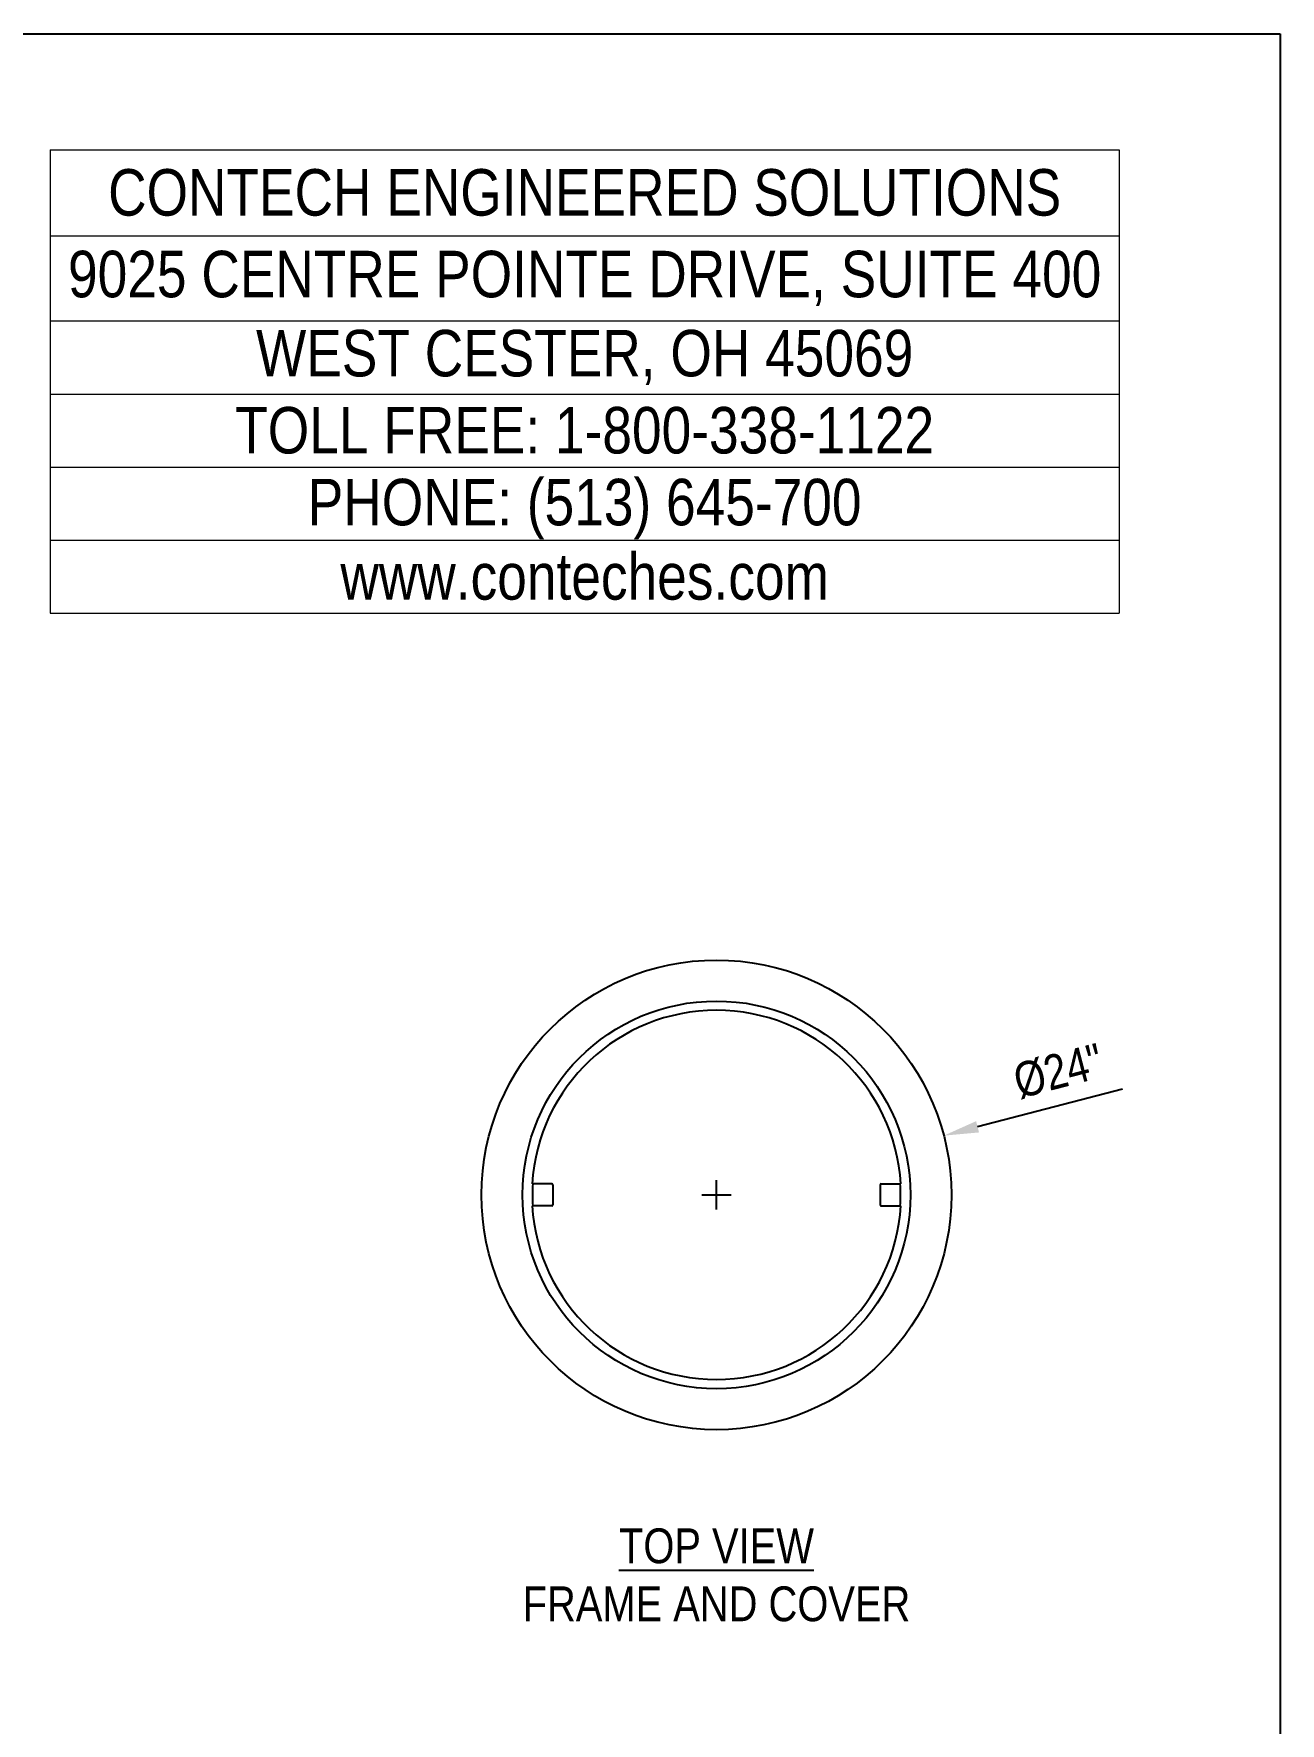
# Model space of a CAD drawing. Extents: x -1 to 216, y -5 to 280.
# Drawn here: x 130.8 to 216, y 164.4 to 280 of the extents above; entities that cross this region are included whole.
import ezdxf

# ---------------------------------------------------------------- set-up
doc = ezdxf.new("R2010")
doc.units = 0
doc.header["$LTSCALE"] = 10
doc.header["$MEASUREMENT"] = 0
doc.header["$PDMODE"] = 35
doc.layers.get('0').update_dxf_attribs({"linetype": 'CONTINUOUS'})
doc.layers.get('Defpoints').update_dxf_attribs({"linetype": 'CONTINUOUS'})
for name, color, linetype in [('2628-LOGO$0$CADdetails-2-FINELIGHT', 2, 'CONTINUOUS'), ('2628-LOGO$0$CADdetails-FRAME', 7, 'CONTINUOUS'), ('CADdetails-2-FINELIGHT', 2, 'CONTINUOUS'), ('CADdetails-7-VERYFINE', 7, 'CONTINUOUS'), ('CADdetails-9-EXTRAFINE', 9, 'CONTINUOUS')]:
    doc.layers.add(name, color=color, linetype=linetype)
doc.styles.add('2628-LOGO$0$CADdetails-NOTES', font='ARIALN.TTF', dxfattribs={"height": 2.38})
doc.styles.add('CADdetails-DIMENSIONS', font='ARIALN.TTF', dxfattribs={"height": 2.38})
doc.styles.add('CADdetails-NOTES', font='ARIALN.TTF', dxfattribs={"height": 2.38})
doc.dimstyles.new('CADdetails-LEADER', dxfattribs={"dimtxt": 2.38, "dimasz": 2.38, "dimexe": 0.5, "dimexo": 1.5, "dimgap": 1, "dimtad": 1, "dimzin": 0, "dimdsep": 46, "dimtxsty": 'CADdetails-DIMENSIONS', "dimcen": 1, "dimclrd": 256, "dimclre": 256, "dimclrt": 256, "dimadec": 0, "dimazin": 0, "dimtfac": 1, "dimtofl": 0, "dimtmove": 0, "dimatfit": 3, "dimfxl": 1, "dimtolj": 1, "dimtzin": 0, "dimarcsym": 0})

# ---------------------------------------------------------------- blocks, each defined once
blk = doc.blocks.new('*T15')
at = {"layer": 'Defpoints', "color": 8, "linetype": 'ByBlock', "lineweight": 0, "transparency": 16777216}
for p, q in [((0, 0), (73.1, 0)), ((0, 0), (0, -31.71)), ((73.1, 0), (73.1, -31.71)), ((0, -5.89), (73.1, -5.89)), ((0, -11.71), (73.1, -11.71)), ((0, -16.71), (73.1, -16.71)), ((0, -21.71), (73.1, -21.71)), ((0, -26.71), (73.1, -26.71)), ((0, -31.71), (73.1, -31.71))]:
    blk.add_line(p, q, dxfattribs=at)
at = {"layer": '2628-LOGO$0$CADdetails-2-FINELIGHT', "transparency": 16777216, "char_height": 3.18, "width": 72.9823, "style": '2628-LOGO$0$CADdetails-NOTES'}
for s, insert, attachment_point in [('CONTECH ENGINEERED SOLUTIONS', (36.55, -2.94), 5), ('9025 CENTRE POINTE DRIVE, SUITE 400 ', (36.55, -8.8), 5), ('WEST CESTER, OH 45069', (36.55, -14.21), 5), ('TOLL FREE: 1-800-338-1122', (36.55, -19.21), 5), ('PHONE: (513) 645-700', (36.55, -26.65), 8), ('www.conteches.com', (36.55, -29.21), 5)]:
    blk.add_mtext(s, dxfattribs=dict(at, insert=insert, attachment_point=attachment_point))
blk = doc.blocks.new('2628-LOGO')
at = {"layer": '2628-LOGO$0$CADdetails-FRAME'}
for p, q in [((0, 280), (216, 280)), ((216, 280), (216, 0))]:
    blk.add_line(p, q, dxfattribs=at)
blk.add_blockref('*T15', (131.9, 272.07))
blk = doc.blocks.new('*D4')
at = {"layer": 'CADdetails-7-VERYFINE', "lineweight": -2, "transparency": 16777216}
for p, q in [((205.23, 207.82), (195.31, 205.23)), ((177.46, 199.58), (177.46, 201.58)), ((176.46, 200.58), (178.46, 200.58))]:
    blk.add_line(p, q, dxfattribs=at)
at = {"layer": 'CADdetails-7-VERYFINE', "transparency": 16777216}
blk.add_solid([(195.21, 205.62), (195.41, 204.85), (193, 204.63)], dxfattribs=at)
at = {"layer": 'Defpoints', "color": 0, "transparency": 16777216}
for p in [(193, 204.63), (161.92, 196.53)]:
    blk.add_point(p, dxfattribs=at)
at = {"layer": 'CADdetails-7-VERYFINE', "transparency": 16777216, "insert": (200.84, 209.03), "char_height": 2.38, "attachment_point": 5, "rotation": 14.6136, "style": 'CADdetails-DIMENSIONS'}
blk.add_mtext('\\A1;%%C24"', dxfattribs=at)

msp = doc.modelspace()

# ---------------------------------------------------------------- linework, layer by layer
at = {"layer": 'CADdetails-9-EXTRAFINE'}
for p, q in [((166.21, 201.328), (164.858, 201.328)), ((166.274, 201.266), (166.274, 199.891)), ((188.649, 201.266), (188.649, 199.891)), ((188.711, 201.328), (190.064, 201.328)), ((166.21, 199.829), (164.858, 199.829)), ((188.711, 199.828), (190.064, 199.828))]:
    msp.add_line(p, q, dxfattribs=at)
for radius in [16.062, 13.256]:
    msp.add_circle((177.461, 200.578), radius, dxfattribs=at)
for centre, radius, start, end in [((177.461, 200.578), 12.625, 3.40567, 176.59751), ((177.524, 200.578), 12.646, 176.60313, 183.39683), ((166.211, 201.266), 0.0625, 0, 90), ((188.711, 201.266), 0.0625, 90, 180), ((177.387, 200.578), 12.658, 356.60317, 3.39687), ((177.461, 200.578), 12.625, 183.40245, 356.59437), ((166.211, 199.891), 0.0625, 270, 0), ((188.711, 199.891), 0.0625, 180, 270)]:
    msp.add_arc(centre, radius, start, end, dxfattribs=at)

# ---------------------------------------------------------------- block references
at = {"layer": 'CADdetails-7-VERYFINE'}
msp.add_blockref('2628-LOGO', (0, 0), dxfattribs=at)

# ---------------------------------------------------------------- texts
at = {"layer": 'CADdetails-2-FINELIGHT', "insert": (177.461, 177.763), "char_height": 2.38, "attachment_point": 2, "style": 'CADdetails-NOTES'}
msp.add_mtext_dynamic_manual_height_columns('{\\LTOP VIEW\\P}FRAME AND COVER', width=62.25396, gutter_width=3.516, heights=[0], dxfattribs=at)

# ---------------------------------------------------------------- dimensions: what is measured, and where the dimension line sits
at = {"layer": 'CADdetails-7-VERYFINE'}
dim = msp.add_diameter_dim_2p(p1=(161.919, 196.526), p2=(193.004, 204.631), text='%%C24"', dimstyle='CADdetails-LEADER', dxfattribs=at)
dim.commit()
dim.dimension.update_dxf_attribs({"geometry": '*D4', "text_midpoint": (200.845, 209.033)})

doc.saveas('drawing.dxf')
